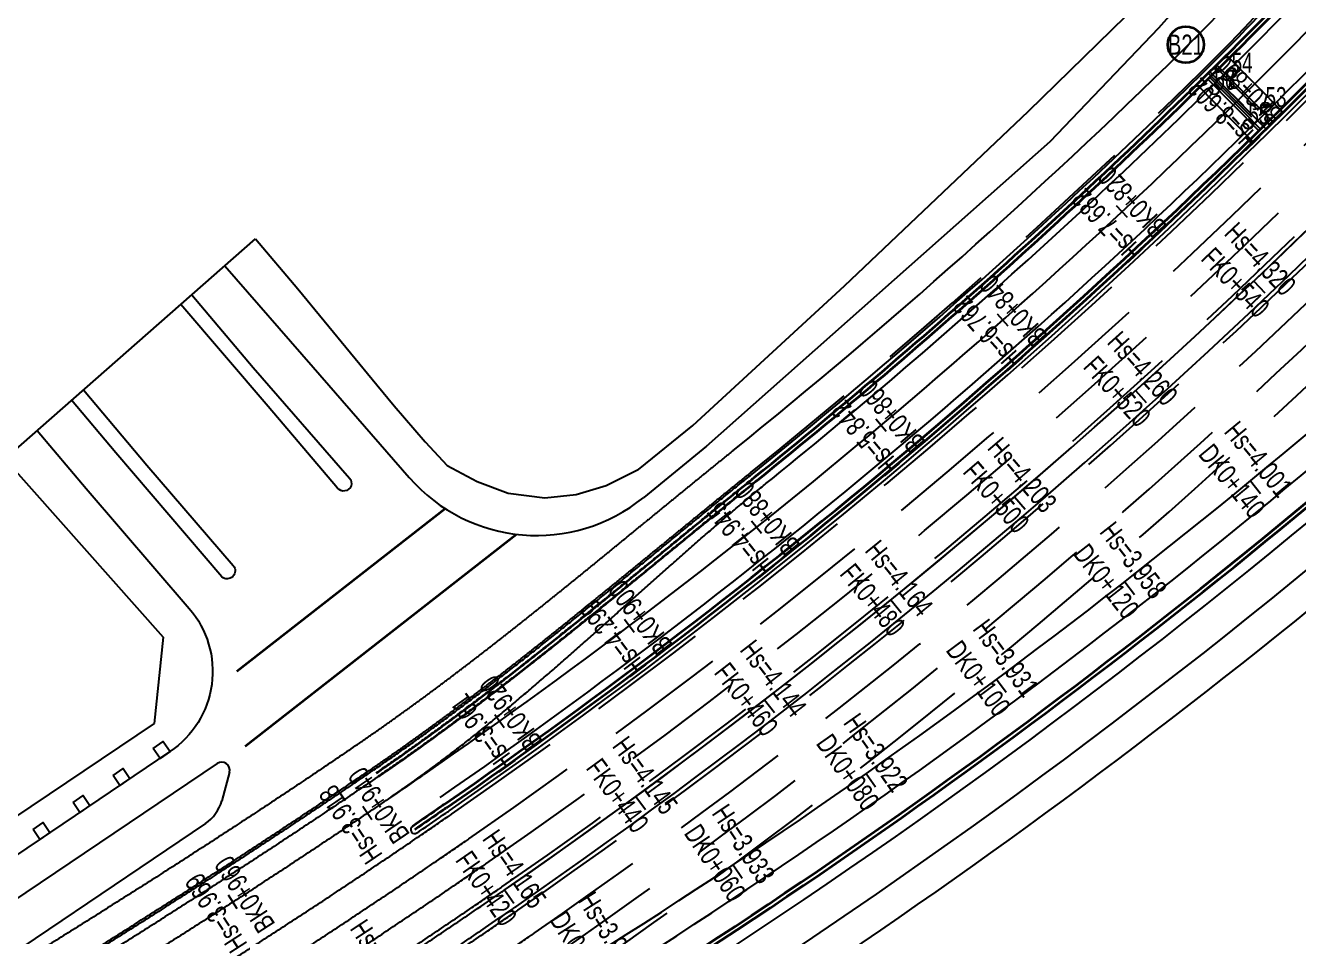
# Model space of a CAD drawing. Extents: x 0 to 558779, y 0 to 2762081.
# Drawn here: x 516841.6 to 516999.7, y 2757623 to 2757736.2 of the extents above; entities that cross this region are included whole.
import ezdxf
from ezdxf.enums import TextEntityAlignment as Align

# ---------------------------------------------------------------- set-up
doc = ezdxf.new("R2010")
doc.units = 0
doc.header["$LTSCALE"] = 20
doc.linetypes.add('DASHED', pattern=[19.05, 12.7, -6.35])
doc.linetypes.add('HIDDEN', pattern=[0.375, 0.25, -0.125])
for name, color, linetype in [('B-标线', 8, 'Continuous'), ('DL-互通边线', 75, 'Continuous'), ('DL-树池', 110, 'Continuous'), ('DL-非机动车道边线', 6, 'Continuous'), ('FD-斑马线', 243, 'Continuous'), ('L-辅路绿化带', 3, 'Continuous'), ('QL-分孔线', 4, 'Continuous'), ('QL-墩号', 6, 'Continuous'), ('QL-桥墩', 191, 'Continuous'), ('XW_B-20220918', 7, 'Continuous'), ('XW_D', 7, 'Continuous'), ('XW_丰海路', 7, 'Continuous'), ('分界线', 11, 'Continuous'), ('桩号-D', 7, 'Continuous'), ('桩号-丰海路', 7, 'Continuous'), ('设计高-D', 7, 'Continuous'), ('设计高-丰海路', 7, 'Continuous'), ('设计高-地面高-B-20220918', 7, 'Continuous'), ('设计高-地面高-D', 7, 'Continuous'), ('设计高-地面高-丰海路', 7, 'Continuous'), ('道路边线', 22, 'Continuous')]:
    doc.layers.add(name, color=color, linetype=linetype)
doc.layers.add('坐标标注', color=6, linetype='Continuous', plot=False)
doc.styles.get("Standard").update_dxf_attribs({"font": 'fsdb_e.shx', "width": 0.7, "bigfont": 'hzdx.shx'})

# ---------------------------------------------------------------- blocks, each defined once
blk = doc.blocks.new('shuchi01')
at = {"layer": 'DL-树池', "color": 3}
blk.add_lwpolyline([(-0.75, 1.5), (0.75, 1.5), (0.75, 0), (-0.75, 0)], close=True, dxfattribs=at)
blk = doc.blocks.new('10米薄壁台')
at = {"layer": 'QL-桥墩', "color": 1}
for p, q in [((-2.25, 5), (-2.25, -5)), ((-2.25, 5), (2.95, 5)), ((2.95, 5), (2.95, -5)), ((-2.25, -5), (2.95, -5))]:
    blk.add_line(p, q, dxfattribs=at)
at = {"layer": 'QL-桥墩'}
blk.add_line((-0.5, 5), (1.2, 5), dxfattribs=at)
at = {"layer": 'QL-桥墩', "color": 3, "linetype": 'DASHED', "ltscale": 0.03}
for p, q in [((-0.25, 5), (-0.25, -5)), ((0.95, 5), (0.95, -5))]:
    blk.add_line(p, q, dxfattribs=at)
at = {"layer": 'QL-桥墩', "color": 3}
for p, q in [((0, 5), (0, -5)), ((1.2, 5), (1.2, -5)), ((-2.25, 4.5), (-0.5, 4.5)), ((-0.8, 4.5), (-0.8, -4.5)), ((-0.5, 4.5), (-0.5, -4.5)), ((-2.25, -4.5), (-0.5, -4.5))]:
    blk.add_line(p, q, dxfattribs=at)
for centre in [(-1.15, 3), (1.85, 3), (-1.15, -3), (1.85, -3)]:
    blk.add_circle(centre, 0.6, dxfattribs=at)

msp = doc.modelspace()

# ---------------------------------------------------------------- linework, layer by layer
at = {"layer": 'B-标线', "linetype": 'HIDDEN', "ltscale": 3}
for points in [[(516882.768, 2757646.779, 0.0018433), (516884.38, 2757647.89, 0.0017731), (516885.984, 2757649.013, 0.0015526), (516887.585, 2757650.15, 0.0016179), (516889.176, 2757651.295, 0.0015342), (516890.762, 2757652.452, 0.0014506), (516892.343, 2757653.619, 0.001367), (516893.918, 2757654.796, 0.0012834), (516895.488, 2757655.983, 0.0011999), (516897.053, 2757657.178, 0.0011163), (516898.614, 2757658.381, 0.0010328), (516900.171, 2757659.592, 0.0009492), (516901.725, 2757660.811, 0.0008656), (516903.275, 2757662.035, 0.0007821), (516904.822, 2757663.266, 0.0006985), (516906.367, 2757664.502, 0.0006148), (516907.91, 2757665.743, 0.0005312), (516909.45, 2757666.988, 0.0004475), (516910.99, 2757668.238, 0.0003637), (516912.528, 2757669.49, 0.0002799), (516914.066, 2757670.746, 0.0001961), (516915.603, 2757672.003, 0.0001122), (516917.141, 2757673.263, 0.0000282), (516918.68, 2757674.524, -0.0000557), (516920.219, 2757675.785, -0.0001398), (516921.76, 2757677.047, -0.0002238), (516923.303, 2757678.308, -0.0003078), (516924.849, 2757679.569, -0.0003919), (516926.397, 2757680.828, -0.0004758), (516927.949, 2757682.086, -0.0005597), (516929.504, 2757683.341, -0.0005597)], [(516884.743, 2757643.89, 0.0018433), (516886.376, 2757645.015, 0.0017731), (516888.001, 2757646.153, 0.0015526), (516889.62, 2757647.302, 0.0016179), (516891.23, 2757648.461, 0.0015342), (516892.834, 2757649.631, 0.0014506), (516894.43, 2757650.81, 0.001367), (516896.021, 2757651.999, 0.0012834), (516897.605, 2757653.196, 0.0011999), (516899.184, 2757654.401, 0.0011163), (516900.757, 2757655.614, 0.0010328), (516902.326, 2757656.834, 0.0009492), (516903.89, 2757658.06, 0.0008656), (516905.449, 2757659.293, 0.0007821), (516907.005, 2757660.53, 0.0006985), (516908.558, 2757661.772, 0.0006148), (516910.107, 2757663.019, 0.0005312), (516911.653, 2757664.269, 0.0004475), (516913.198, 2757665.522, 0.0003637), (516914.74, 2757666.778, 0.0002799), (516916.281, 2757668.036, 0.0001961), (516917.82, 2757669.295, 0.0001122), (516919.36, 2757670.556, 0.0000282), (516920.898, 2757671.817, -0.0000557), (516922.437, 2757673.078, -0.0001398), (516923.977, 2757674.338, -0.0002238), (516925.517, 2757675.598, -0.0003078), (516927.06, 2757676.856, -0.0003919), (516928.604, 2757678.112, -0.0004758), (516930.15, 2757679.365, -0.0005597), (516931.699, 2757680.615, -0.0005597)], [(516884.744, 2757643.89, -0.0000596), (516884.59, 2757643.785, -0.0016591), (516880.069, 2757640.717, -0.0015591), (516875.527, 2757637.678, -0.0014591), (516870.965, 2757634.665, -0.0013591), (516866.385, 2757631.677, -0.0012591), (516861.788, 2757628.712, -0.0011591), (516857.176, 2757625.769, -0.0010591), (516852.548, 2757622.845, -0.0009591), (516847.908, 2757619.939, -0.0008591), (516843.256, 2757617.049, -0.0007591), (516838.593, 2757614.173, -0.0006591), (516833.92, 2757611.309, -0.0005591), (516829.239, 2757608.456, -0.0004591), (516824.55, 2757605.611, -0.0003591), (516819.856, 2757602.774, -0.0002591), (516815.156, 2757599.941, -0.0001591), (516810.453, 2757597.111, -0.0000591), (516805.747, 2757594.283), (516805.318, 2757594.025)], [(516810.6, 2757585.241), (516811.028, 2757585.498, 0.000059), (516815.813, 2757588.376, 0.000159), (516820.591, 2757591.254, 0.000259), (516825.364, 2757594.133, 0.000359), (516830.129, 2757597.016, 0.000459), (516834.886, 2757599.904, 0.000559), (516839.632, 2757602.799, 0.000659), (516844.368, 2757605.704, 0.000759), (516849.091, 2757608.619, 0.000859), (516853.801, 2757611.548, 0.000959), (516858.497, 2757614.491, 0.001059), (516863.177, 2757617.45, 0.001159), (516867.839, 2757620.428, 0.001259), (516872.484, 2757623.426, 0.001359), (516877.108, 2757626.445, 0.001459), (516881.712, 2757629.488, 0.001559), (516886.294, 2757632.556, 0.001659), (516890.851, 2757635.651, 0.0012624), (516894.133, 2757637.908, 0.0001611), (516894.54, 2757638.189, 0.0001611)], [(516812.532, 2757582.027), (516812.961, 2757582.285, 0.000059), (516817.746, 2757585.163, 0.000159), (516822.527, 2757588.042, 0.000259), (516827.303, 2757590.923, 0.000359), (516832.072, 2757593.809, 0.000459), (516836.835, 2757596.7, 0.000559), (516841.589, 2757599.6, 0.000659), (516846.333, 2757602.51, 0.000759), (516851.066, 2757605.431, 0.000859), (516855.787, 2757608.366, 0.000959), (516860.494, 2757611.317, 0.001059), (516865.188, 2757614.285, 0.001159), (516869.865, 2757617.272, 0.001259), (516874.525, 2757620.28, 0.001359), (516879.167, 2757623.311, 0.001459), (516883.789, 2757626.366, 0.001559), (516888.39, 2757629.447, 0.001659), (516892.968, 2757632.556, 0.0012624), (516896.265, 2757634.823, 0.0001611), (516896.674, 2757635.106, 0.0001611)], [(516814.465, 2757578.813), (516814.894, 2757579.071, 0.000059), (516819.679, 2757581.95, 0.000159), (516824.462, 2757584.83, 0.000259), (516829.242, 2757587.713, 0.000359), (516834.016, 2757590.601, 0.000459), (516838.784, 2757593.497, 0.000559), (516843.545, 2757596.401, 0.000659), (516848.297, 2757599.316, 0.000759), (516853.04, 2757602.243, 0.000859), (516857.772, 2757605.185, 0.000959), (516862.492, 2757608.143, 0.001059), (516867.199, 2757611.12, 0.001159), (516871.891, 2757614.116, 0.001259), (516876.567, 2757617.134, 0.001359), (516881.226, 2757620.176, 0.001459), (516885.866, 2757623.243, 0.001559), (516890.486, 2757626.338, 0.001659), (516895.085, 2757629.461, 0.0012624), (516898.398, 2757631.739, 0.0001611), (516898.809, 2757632.023, 0.0001611)], [(516816.269, 2757575.814), (516816.697, 2757576.072, 0.000059), (516821.484, 2757578.951, 0.000159), (516826.269, 2757581.832, 0.000259), (516831.051, 2757584.717, 0.000359), (516835.83, 2757587.608, 0.000459), (516840.603, 2757590.507, 0.000559), (516845.371, 2757593.415, 0.000659), (516850.131, 2757596.334, 0.000759), (516854.883, 2757599.268, 0.000859), (516859.625, 2757602.216, 0.000959), (516864.357, 2757605.181, 0.001059), (516869.076, 2757608.166, 0.001159), (516873.781, 2757611.171, 0.001259), (516878.472, 2757614.199, 0.001359), (516883.147, 2757617.251, 0.001459), (516887.804, 2757620.329, 0.001559), (516892.443, 2757623.436, 0.001659), (516897.061, 2757626.572, 0.0012624), (516900.388, 2757628.86, 0.0001611), (516900.801, 2757629.145, 0.0001611)], [(516818.073, 2757572.815), (516818.501, 2757573.073, 0.000059), (516823.288, 2757575.952, 0.000159), (516828.075, 2757578.834, 0.000259), (516832.861, 2757581.721, 0.000359), (516837.643, 2757584.615, 0.000459), (516842.423, 2757587.517, 0.000559), (516847.197, 2757590.429, 0.000659), (516851.965, 2757593.353, 0.000759), (516856.726, 2757596.292, 0.000859), (516861.478, 2757599.247, 0.000959), (516866.221, 2757602.219, 0.001059), (516870.953, 2757605.212, 0.001159), (516875.672, 2757608.225, 0.001259), (516880.378, 2757611.263, 0.001359), (516885.068, 2757614.325, 0.001459), (516889.743, 2757617.415, 0.001559), (516894.399, 2757620.534, 0.001659), (516899.037, 2757623.683, 0.0012624), (516902.379, 2757625.981, 0.0001611), (516902.794, 2757626.268, 0.0001611)], [(516819.877, 2757569.815), (516820.305, 2757570.073, 0.000059), (516825.093, 2757572.953, 0.000159), (516829.881, 2757575.837, 0.000259), (516834.67, 2757578.725, 0.000359), (516839.457, 2757581.621, 0.000459), (516844.242, 2757584.527, 0.000559), (516849.023, 2757587.443, 0.000659), (516853.799, 2757590.372, 0.000759), (516858.569, 2757593.316, 0.000859), (516863.331, 2757596.277, 0.000959), (516868.085, 2757599.257, 0.001059), (516872.83, 2757602.257, 0.001159), (516877.563, 2757605.28, 0.001259), (516882.283, 2757608.327, 0.001359), (516886.99, 2757611.4, 0.001459), (516891.681, 2757614.501, 0.001559), (516896.356, 2757617.631, 0.001659), (516901.013, 2757620.794, 0.0012624), (516904.369, 2757623.102, 0.0001611), (516904.786, 2757623.39, 0.0001611)]]:
    msp.add_lwpolyline(points, format="xyb", dxfattribs=at)
at = {"layer": 'B-标线', "linetype": 'Continuous', "ltscale": 4, "flags": 128}
msp.add_lwpolyline([(516887.142, 2757640.382, 0.003304), (516888.786, 2757641.521, 0.0031377), (516890.414, 2757642.682, 0.0028156), (516892.029, 2757643.863, 0.0027902), (516893.631, 2757645.062, 0.0026104), (516895.22, 2757646.279, 0.0024308), (516896.797, 2757647.512, 0.0022514), (516898.363, 2757648.76, 0.0020722), (516899.918, 2757650.021, 0.0018933), (516901.463, 2757651.295, 0.0017146), (516903, 2757652.581, 0.001536), (516904.528, 2757653.876, 0.0013577), (516906.048, 2757655.181, 0.0011794), (516907.562, 2757656.493, 0.0010011), (516909.071, 2757657.811, 0.0008228), (516910.574, 2757659.135, 0.0006445), (516912.073, 2757660.463, 0.0004659), (516913.568, 2757661.794, 0.0002871), (516915.061, 2757663.127, 0.0001081), (516916.553, 2757664.461, -0.0000713), (516918.044, 2757665.794, -0.000251), (516919.535, 2757667.125, -0.0004312), (516921.027, 2757668.454, -0.0006117), (516922.521, 2757669.779, -0.0007926), (516924.018, 2757671.099, -0.0009739), (516925.519, 2757672.413, -0.0011554), (516927.024, 2757673.721, -0.0013371), (516928.536, 2757675.02, -0.0015189), (516930.054, 2757676.309, -0.0017005), (516931.58, 2757677.589, -0.0018819), (516933.115, 2757678.857, -0.0016834), (516934.382, 2757679.889)], format="xyb", dxfattribs=at)
at = {"layer": 'B-标线', "linetype": 'Continuous', "ltscale": 4}
msp.add_lwpolyline([(516882.768, 2757646.779, -0.0000596), (516882.615, 2757646.675, -0.0016591), (516878.114, 2757643.62, -0.0015591), (516873.59, 2757640.593, -0.0014591), (516869.045, 2757637.591, -0.0013591), (516864.481, 2757634.614, -0.0012591), (516859.899, 2757631.658, -0.0011591), (516855.3, 2757628.724, -0.0010591), (516850.685, 2757625.808, -0.0009591), (516846.056, 2757622.909, -0.0008591), (516841.414, 2757620.025, -0.0007591), (516836.76, 2757617.154, -0.0006591), (516832.095, 2757614.296, -0.0005591), (516827.42, 2757611.447, -0.0004591), (516822.738, 2757608.605, -0.0003591), (516818.047, 2757605.77, -0.0002591), (516813.351, 2757602.94, -0.0001591), (516808.65, 2757600.111, -0.0000591), (516803.944, 2757597.283), (516803.515, 2757597.025)], format="xyb", dxfattribs=at)
at = {"layer": 'B-标线', "linetype": 'HIDDEN', "ltscale": 3}
for centre, radius, start, end in [((516457.088, 2758270.034), 783, 304.696432, 344.317251), ((516457.088, 2758270.034), 786.5, 304.696432, 344.317251), ((516457.088, 2758270.034), 790.25, 304.696432, 344.317251), ((516457.088, 2758270.034), 794, 304.696432, 344.317251), ((516457.088, 2758270.034), 768.5, 304.696432, 320.861129), ((516457.088, 2758270.034), 772.25, 304.696432, 320.861129), ((516457.088, 2758270.034), 776, 304.696432, 320.861129), ((516457.088, 2758270.034), 779.5, 304.696432, 320.861129), ((516812.507, 2757908.473), 249.75, 314.50916, 323.94308), ((516457.086, 2758270.037), 756.753, 308.841691, 314.509158)]:
    msp.add_arc(centre, radius, start, end, dxfattribs=at)
at = {"layer": 'B-标线', "linetype": 'Continuous', "ltscale": 4}
for centre, radius, start, end in [((516812.507, 2757908.473), 246.25, 314.50916, 323.94308), ((516457.088, 2758270.034), 759, 308.964993, 315.478936), ((516457.088, 2758270.034), 766, 304.696432, 315.478936), ((516457.086, 2758270.037), 753.253, 308.841691, 314.509158), ((516485.356, 2758297.264), 803.5, 299.428579, 311.319914)]:
    msp.add_arc(centre, radius, start, end, dxfattribs=at)
at = {"layer": 'DL-互通边线', "lineweight": 35, "flags": 128}
for points in [[(516889.915, 2757599.572, 0.0489628), (517017.858, 2757691.555, 0.000217)], [(516890.166, 2757599.139, 0.0489628), (517018.188, 2757691.179, 0.000217)], [(516885.167, 2757643.271, 0.0018433), (516886.804, 2757644.399, 0.0017731), (516888.434, 2757645.54, 0.0015526), (516890.056, 2757646.692, 0.0016179), (516891.671, 2757647.854, 0.0015342), (516893.278, 2757649.026, 0.0014506), (516894.878, 2757650.208, 0.001367), (516896.471, 2757651.399, 0.0012834), (516898.059, 2757652.599, 0.0011999), (516899.641, 2757653.806, 0.0011163), (516901.217, 2757655.021, 0.0010328), (516902.788, 2757656.243, 0.0009492), (516904.354, 2757657.471, 0.0008656), (516905.915, 2757658.705, 0.0007821), (516907.473, 2757659.944, 0.0006985), (516909.027, 2757661.187, 0.0006148), (516910.578, 2757662.435, 0.0005312), (516912.126, 2757663.686, 0.0004475), (516913.671, 2757664.94, 0.0003637), (516915.214, 2757666.197, 0.0002799), (516916.755, 2757667.455, 0.0001961), (516918.296, 2757668.715, 0.0001122), (516919.835, 2757669.975, 0.0000282), (516921.374, 2757671.237, -0.0000557), (516922.913, 2757672.497, -0.0001398), (516924.452, 2757673.758, -0.0002238), (516925.992, 2757675.017, -0.0003078), (516927.533, 2757676.274, -0.0003919), (516929.076, 2757677.529, -0.0004758), (516930.622, 2757678.782, -0.0005597), (516932.17, 2757680.031, -0.0005597)], [(516885.449, 2757642.858, 0.0018433), (516887.09, 2757643.989, 0.0017731), (516888.722, 2757645.131, 0.0015526), (516890.347, 2757646.285, 0.0016179), (516891.964, 2757647.449, 0.0015342), (516893.573, 2757648.623, 0.0014506), (516895.176, 2757649.807, 0.001367), (516896.772, 2757650.999, 0.0012834), (516898.361, 2757652.201, 0.0011999), (516899.945, 2757653.41, 0.0011163), (516901.523, 2757654.626, 0.0010328), (516903.095, 2757655.849, 0.0009492), (516904.663, 2757657.078, 0.0008656), (516906.226, 2757658.313, 0.0007821), (516907.785, 2757659.553, 0.0006985), (516909.34, 2757660.797, 0.0006148), (516910.892, 2757662.046, 0.0005312), (516912.44, 2757663.297, 0.0004475), (516913.986, 2757664.552, 0.0003637), (516915.53, 2757665.809, 0.0002799), (516917.072, 2757667.068, 0.0001961), (516918.612, 2757668.328, 0.0001122), (516920.152, 2757669.589, 0.0000282), (516921.691, 2757670.85, -0.0000557), (516923.229, 2757672.111, -0.0001398), (516924.768, 2757673.371, -0.0002238), (516926.308, 2757674.629, -0.0003078), (516927.849, 2757675.886, -0.0003919), (516929.392, 2757677.141, -0.0004758), (516930.936, 2757678.393, -0.0005597), (516932.483, 2757679.642)], [(516893.687, 2757639.423, -0.0001649), (516893.271, 2757639.135, -0.0013804), (516889.682, 2757636.667, -0.0013804)], [(516893.972, 2757639.012, -0.0001649), (516893.556, 2757638.724, -0.0013804), (516889.964, 2757636.254, -0.0013804)]]:
    msp.add_lwpolyline(points, format="xyb", dxfattribs=at)
at = {"layer": 'DL-互通边线', "lineweight": 35}
for radius, start in [(757.5, 308.841684), (758, 308.841684), (767, 304.696432), (767.5, 304.696432)]:
    msp.add_arc((516457.088, 2758270.034), radius, start, 315.478936, dxfattribs=at)
at = {"layer": 'DL-非机动车道边线'}
for p, q in [((516866.386, 2757706.313), (516877.343, 2757693.704)), ((516877.343, 2757693.704), (516889.298, 2757679.994)), ((516843.075, 2757685.824), (516849.176, 2757678.625)), ((516843.075, 2757685.824), (516849.176, 2757678.625)), ((516926.202, 2757683.888), (516918.402, 2757677.524))]:
    msp.add_line(p, q, dxfattribs=at)
msp.add_lwpolyline([(516926.202, 2757683.888), (516968.874, 2757721.733), (516982.355, 2757735.846), (517005.987, 2757762.426), (517024.298, 2757784.153), (517044.734, 2757809.1), (517058.868, 2757826.632)], dxfattribs=at)
at = {"layer": 'DL-非机动车道边线', "flags": 128}
for points in [[(516849.176, 2757678.625), (516861.976, 2757663.725, -0.4487794), (516859.581, 2757645.955, -0.4060093)], [(516859.581, 2757645.956), (516832.933, 2757627.991, -0.1111475), (516812.474, 2757620.014, 0.2177362), (516774.547, 2757595.21), (516767.424, 2757583.921, -0.1170862), (516760.822, 2757577.457), (516752.261, 2757572.305, 0.032784), (516746.882, 2757568.568), (516704.353, 2757534.679, -0.0285502), (516699.695, 2757531.384)]]:
    msp.add_lwpolyline(points, format="xyb", dxfattribs=at)
at = {"layer": 'DL-非机动车道边线'}
for centre, radius, start, end in [((516485.356, 2758297.264), 813, 298.781761, 315.034031), ((516905.126, 2757693.795), 21, 221.08808, 309.21253)]:
    msp.add_arc(centre, radius, start, end, dxfattribs=at)
at = {"layer": 'FD-斑马线', "linetype": 'HIDDEN', "lineweight": 35, "ltscale": 10}
for p, q in [((516867.874, 2757655.956), (516893.732, 2757676.155)), ((516868.906, 2757646.611), (516902.619, 2757672.945))]:
    msp.add_line(p, q, dxfattribs=at)
at = {"layer": 'L-辅路绿化带'}
for p, q in [((516865.436, 2757644.475), (516835.448, 2757624.259)), ((516863.977, 2757637.006), (516826.868, 2757611.989))]:
    msp.add_line(p, q, dxfattribs=at)
at = {"layer": 'L-辅路绿化带', "color": 3}
msp.add_line((516866.96, 2757643.387), (516866.011, 2757639.854), dxfattribs=at)
at = {"layer": 'L-辅路绿化带'}
for points in [[(516862.272, 2757702.697), (516869.91, 2757693.666), (516881.877, 2757679.922, -1.0234027), (516880.387, 2757678.684), (516871.784, 2757688.805), (516860.914, 2757701.503)], [(516848.857, 2757690.906), (516856.709, 2757681.519), (516867.424, 2757669.068, -0.9284154), (516866.011, 2757667.656), (516852.86, 2757683.063), (516847.37, 2757689.599)], [(516884.885, 2757643.683, 0.0018433), (516886.519, 2757644.81, 0.0017731), (516888.145, 2757645.948, 0.0015526), (516889.766, 2757647.099, 0.0016179), (516891.377, 2757648.259, 0.0015342), (516892.982, 2757649.429, 0.0014506), (516894.58, 2757650.609, 0.001367), (516896.171, 2757651.799, 0.0012834), (516897.756, 2757652.997, 0.0011999), (516899.336, 2757654.203, 0.0011163), (516900.91, 2757655.417, 0.0010328), (516902.48, 2757656.637, 0.0009492), (516904.044, 2757657.864, 0.0008656), (516905.605, 2757659.097, 0.0007821), (516907.161, 2757660.335, 0.0006985), (516908.714, 2757661.577, 0.0006148), (516910.264, 2757662.824, 0.0005312), (516911.811, 2757664.074, 0.0004475), (516913.355, 2757665.328, 0.0003637), (516914.898, 2757666.584, 0.0002799), (516916.439, 2757667.842, 0.0001961), (516917.979, 2757669.102, 0.0001122), (516919.518, 2757670.362, 0.0000282), (516921.057, 2757671.623, -0.0000557), (516922.596, 2757672.884, -0.0001398), (516924.135, 2757674.145, -0.0002238), (516925.676, 2757675.404, -0.0003078), (516927.217, 2757676.662, -0.0003919), (516928.761, 2757677.917, -0.0004758), (516930.307, 2757679.171, -0.0005597), (516931.856, 2757680.421, -0.0005597)], [(516884.885, 2757643.683, -0.0000596), (516884.731, 2757643.578, -0.0016591), (516880.209, 2757640.51, -0.0015591), (516875.666, 2757637.47, -0.0014591), (516871.103, 2757634.456, -0.0013591), (516866.521, 2757631.467, -0.0012591), (516861.923, 2757628.502, -0.0011591), (516857.31, 2757625.558, -0.0010591), (516852.682, 2757622.633, -0.0009591), (516848.04, 2757619.727, -0.0008591), (516843.387, 2757616.836, -0.0007591), (516838.723, 2757613.96, -0.0006591), (516834.05, 2757611.096, -0.0005591), (516829.368, 2757608.242, -0.0004591), (516824.68, 2757605.398, -0.0003591), (516819.985, 2757602.56, -0.0002591), (516815.285, 2757599.727, -0.0001591), (516810.582, 2757596.897, -0.0000591), (516805.876, 2757594.069), (516805.447, 2757593.811)], [(516885.449, 2757642.858, -0.0000596), (516885.295, 2757642.753, -0.0016591), (516880.768, 2757639.681, -0.0015591), (516876.219, 2757636.637, -0.0014591), (516871.651, 2757633.62, -0.0013591), (516867.066, 2757630.628, -0.0012591), (516862.463, 2757627.66, -0.0011591), (516857.846, 2757624.714, -0.0010591), (516853.214, 2757621.787, -0.0009591), (516848.57, 2757618.878, -0.0008591), (516843.913, 2757615.986, -0.0007591), (516839.247, 2757613.108, -0.0006591), (516834.572, 2757610.242, -0.0005591), (516829.888, 2757607.388, -0.0004591), (516825.198, 2757604.542, -0.0003591), (516820.502, 2757601.704, -0.0002591), (516815.801, 2757598.87, -0.0001591), (516811.097, 2757596.04, -0.0000591), (516806.391, 2757593.211), (516805.962, 2757592.954)], [(516890.245, 2757635.843, 0.0001182), (516890.569, 2757636.064, 0.0012624), (516893.849, 2757638.319, 0.0001611), (516894.255, 2757638.6)]]:
    msp.add_lwpolyline(points, format="xyb", dxfattribs=at)
at = {"layer": 'L-辅路绿化带', "flags": 128}
for points in [[(516816.527, 2757575.386), (516816.955, 2757575.643, 0.000059), (516821.742, 2757578.523, 0.000159), (516826.527, 2757581.404, 0.000259), (516831.31, 2757584.289, 0.000359), (516836.089, 2757587.18, 0.000459), (516840.863, 2757590.08, 0.000559), (516845.632, 2757592.988, 0.000659), (516850.393, 2757595.909, 0.000759), (516855.146, 2757598.842, 0.000859), (516859.89, 2757601.792, 0.000959), (516864.623, 2757604.758, 0.001059), (516869.344, 2757607.744, 0.001159), (516874.051, 2757610.75, 0.001259), (516878.744, 2757613.779, 0.001359), (516883.421, 2757616.833, 0.001459), (516888.081, 2757619.913, 0.001559), (516892.722, 2757623.021, 0.001659), (516897.343, 2757626.159, 0.0012624), (516900.673, 2757628.448, 0.0001611), (516901.086, 2757628.734, 0.0001611)], [(516817.815, 2757573.243), (516818.244, 2757573.501, 0.000059), (516823.03, 2757576.38, 0.000159), (516827.817, 2757579.263, 0.000259), (516832.602, 2757582.149, 0.000359), (516837.384, 2757585.042, 0.000459), (516842.163, 2757587.944, 0.000559), (516846.936, 2757590.855, 0.000659), (516851.703, 2757593.779, 0.000759), (516856.463, 2757596.717, 0.000859), (516861.214, 2757599.671, 0.000959), (516865.955, 2757602.642, 0.001059), (516870.684, 2757605.634, 0.001159), (516875.402, 2757608.646, 0.001259), (516880.105, 2757611.682, 0.001359), (516884.794, 2757614.743, 0.001459), (516889.466, 2757617.831, 0.001559), (516894.12, 2757620.948, 0.001659), (516898.755, 2757624.095, 0.0012624), (516902.094, 2757626.392, 0.0001611), (516902.509, 2757626.679, 0.0001611)]]:
    msp.add_lwpolyline(points, format="xyb", dxfattribs=at)
at = {"layer": 'L-辅路绿化带'}
for centre, radius, start, end in [((516457.088, 2758270.034), 768, 304.696432, 320.861129), ((516457.088, 2758270.034), 780, 304.696432, 320.861129), ((516457.088, 2758270.034), 782.5, 304.696432, 320.861129), ((516812.507, 2757908.473), 250, 314.50916, 323.94308), ((516457.086, 2758270.037), 757.003, 308.841691, 314.509158), ((516485.356, 2758297.264), 808.5, 299.445316, 315.034031), ((516889.964, 2757636.255), 0.499, 124.34247, 304.34247)]:
    msp.add_arc(centre, radius, start, end, dxfattribs=at)
at = {"layer": 'L-辅路绿化带', "color": 3}
for centre, radius, start, end in [((516865.995, 2757643.646), 1, 344.95542, 123.98552), ((516861.182, 2757641.152), 5, 303.98552, 344.95542)]:
    msp.add_arc(centre, radius, start, end, dxfattribs=at)
at = {"layer": 'QL-分孔线', "color": 1}
msp.add_line((516988.692, 2757730.401), (516995.71, 2757723.278), dxfattribs=at)
at = {"layer": 'QL-墩号', "lineweight": 35}
msp.add_circle((516985.728, 2757733.768), 2.25, dxfattribs=at)
at = {"layer": 'XW_B-20220918', "color": 6, "flags": 128}
msp.add_lwpolyline([(516891.124, 2757643.122, -0.0001648), (516890.711, 2757642.836, -0.0014401), (516886.988, 2757640.276, -0.0016591), (516882.444, 2757637.193, -0.0015591), (516877.88, 2757634.139, -0.0014591), (516873.297, 2757631.112, -0.0013591), (516868.698, 2757628.112, -0.0012591), (516864.083, 2757625.135, -0.0011591), (516859.454, 2757622.181, -0.0010591), (516854.811, 2757619.247, -0.0009591), (516850.157, 2757616.333, -0.0008591), (516845.492, 2757613.435, -0.0007591), (516840.818, 2757610.552, -0.0006591), (516836.136, 2757607.682, -0.0005591), (516831.446, 2757604.824, -0.0004591), (516826.751, 2757601.976, -0.0003591), (516822.052, 2757599.135, -0.0002591), (516817.348, 2757596.3, -0.0001591), (516812.643, 2757593.469, -0.0000591), (516807.936, 2757590.64), (516807.507, 2757590.382)], format="xyb", dxfattribs=at)
at = {"layer": 'XW_B-20220918', "color": 2}
msp.add_arc((516457.088, 2758270.034), 762.5, 304.696432, 315.478936, dxfattribs=at)
at = {"layer": 'XW_D', "color": 2}
msp.add_arc((516485.356, 2758297.264), 800, 299.428579, 311.319914, dxfattribs=at)
msp.add_arc((516485.356, 2758297.264), 800, 299.428579, 311.319914, dxfattribs=at)
at = {"layer": 'XW_丰海路', "color": 1, "flags": 128}
msp.add_lwpolyline([(516816.527, 2757575.386), (516816.955, 2757575.643, 0.000059), (516821.742, 2757578.523, 0.000159), (516826.527, 2757581.404, 0.000259), (516831.31, 2757584.289, 0.000359), (516836.089, 2757587.18, 0.000459), (516840.863, 2757590.08, 0.000559), (516845.632, 2757592.988, 0.000659), (516850.393, 2757595.909, 0.000759), (516855.146, 2757598.842, 0.000859), (516859.89, 2757601.792, 0.000959), (516864.623, 2757604.758, 0.001059), (516869.344, 2757607.744, 0.001159), (516874.051, 2757610.75, 0.001259), (516878.744, 2757613.779, 0.001359), (516883.421, 2757616.833, 0.001459), (516888.081, 2757619.913, 0.001559), (516892.722, 2757623.021, 0.001659), (516897.343, 2757626.159, 0.0012624), (516900.673, 2757628.448, 0.0001611), (516901.086, 2757628.734)], format="xyb", dxfattribs=at)
at = {"layer": 'XW_丰海路', "color": 2}
msp.add_arc((516457.088, 2758270.034), 780, 304.696432, 344.317251, dxfattribs=at)
at = {"layer": '分界线'}
msp.add_line((516838.379, 2757681.696), (516870.202, 2757709.667, -2.638), dxfattribs=at)
at = {"layer": '设计高-地面高-B-20220918', "color": 3}
for p, q in [((516992.931, 2757726.156), (516991.528, 2757727.58)), ((516978.483, 2757712.289), (516977.117, 2757713.75)), ((516963.676, 2757698.807), (516962.349, 2757700.303)), ((516948.52, 2757685.717), (516947.233, 2757687.248)), ((516933.027, 2757673.03), (516931.78, 2757674.594)), ((516917.206, 2757660.753), (516916.001, 2757662.349)), ((516901.068, 2757648.895), (516899.905, 2757650.522)), ((516884.628, 2757637.461), (516883.507, 2757639.118)), ((516867.927, 2757626.421), (516866.841, 2757628.1))]:
    msp.add_line(p, q, dxfattribs=at)
at = {"layer": '设计高-地面高-D', "color": 7}
for p, q in [((516993.737, 2757679.568), (516995.008, 2757678.024)), ((516978.138, 2757667.053), (516979.37, 2757665.477)), ((516962.23, 2757654.931), (516963.422, 2757653.326)), ((516946.024, 2757643.212), (516947.176, 2757641.576)), ((516929.531, 2757631.9), (516930.641, 2757630.237))]:
    msp.add_line(p, q, dxfattribs=at)
at = {"layer": '设计高-地面高-丰海路', "color": 7}
for p, q in [((516994.158, 2757704.388), (516995.535, 2757702.937)), ((516979.479, 2757690.804), (516980.818, 2757689.319)), ((516964.457, 2757677.601), (516965.758, 2757676.082)), ((516949.101, 2757664.788), (516950.363, 2757663.236)), ((516933.422, 2757652.373), (516934.643, 2757650.789)), ((516917.43, 2757640.363), (516918.61, 2757638.749)), ((516901.135, 2757628.768), (516902.273, 2757627.124))]:
    msp.add_line(p, q, dxfattribs=at)
at = {"layer": '道路边线'}
for p, q in [((516870.202, 2757709.667, -2.638), (516875.44, 2757703.441)), ((516875.44, 2757703.441), (516885.285, 2757691.506)), ((516885.285, 2757691.506), (516887.434, 2757688.892)), ((516887.434, 2757688.892), (516891.268, 2757684.43)), ((516891.268, 2757684.43), (516894.009, 2757681.511)), ((516839.097, 2757682.258), (516858.753, 2757660.154)), ((516913.743, 2757679.008), (516917.731, 2757680.985)), ((516910, 2757677.899), (516913.743, 2757679.008)), ((516858.753, 2757660.154), (516857.601, 2757649.445)), ((516857.601, 2757649.445), (516830.697, 2757631.308))]:
    msp.add_line(p, q, dxfattribs=at)
for points in [[(516917.74, 2757680.98), (516924.509, 2757686.478), (516943.347, 2757703.816), (516966.185, 2757725.499), (516985.141, 2757744.068), (516998.68, 2757759.583), (517013.528, 2757776.049), (517025.187, 2757789.816), (517043.619, 2757813.151), (517054.554, 2757827.879), (517063.809, 2757839.244), (517079.759, 2757862.38)], [(516894.009, 2757681.511), (516897.708, 2757679.522), (516901.565, 2757678.074), (516906.12, 2757677.489), (516910, 2757677.899)]]:
    msp.add_lwpolyline(points, dxfattribs=at)
msp.add_arc((516485.356, 2758297.264), 817, 302.520498, 315.034031, dxfattribs=at)

# ---------------------------------------------------------------- block references
at = {"rotation": 44.57058731519142}
msp.add_blockref('10米薄壁台', (516992.201, 2757726.84), dxfattribs=at)
at = {"layer": 'DL-树池', "color": 7, "rotation": 34.2096075405068}
for p in [(516858.961, 2757645.534), (516853.986, 2757642.18), (516849.01, 2757638.826), (516844.035, 2757635.472)]:
    msp.add_blockref('shuchi01', p, dxfattribs=at)

# ---------------------------------------------------------------- texts
at = {"layer": 'QL-墩号', "lineweight": 35, "width": 0.75}
msp.add_text('B21', height=2.5, dxfattribs=at).set_placement((516985.728, 2757733.768), align=Align.MIDDLE_CENTER)
at = {"layer": '坐标标注', "width": 0.7}
for s, p in [('54', (516991.413, 2757730.275)), ('56', (516989.276, 2757728.17)), ('57', (516989.276, 2757728.17)), ('53', (516995.624, 2757726.001)), ('55', (516993.487, 2757723.895))]:
    msp.add_text(s, height=2.5, dxfattribs=at).set_placement(p)
at = {"layer": '桩号-D', "color": 7, "width": 0.75}
for s, rotation, p in [('DK0+140', 309.45534, (516992.438, 2757680.36)), ('DK0+120', 308.02295, (516976.858, 2757667.877)), ('DK0+100', 306.59055, (516960.972, 2757655.788)), ('DK0+080', 305.15816, (516944.788, 2757644.099)), ('DK0+060', 303.72576, (516928.317, 2757632.818)), ('DK0+040', 302.29337, (516911.569, 2757621.953))]:
    msp.add_text(s, height=2.5, rotation=rotation, dxfattribs=at).set_placement(p, align=Align.TOP_CENTER)
at = {"layer": '桩号-丰海路', "color": 7, "width": 0.75}
for s, rotation, p in [('FK0+540', 313.51552, (516992.805, 2757705.086)), ('FK0+520', 312.04639, (516978.145, 2757691.537)), ('FK0+500', 310.57727, (516963.142, 2757678.368)), ('FK0+480', 309.10815, (516947.806, 2757665.588)), ('FK0+460', 307.63903, (516932.148, 2757653.206)), ('FK0+440', 306.1699, (516916.178, 2757641.229)), ('FK0+420', 304.70078, (516899.905, 2757629.665))]:
    msp.add_text(s, height=2.5, rotation=rotation, dxfattribs=at).set_placement(p, align=Align.TOP_CENTER)
at = {"layer": '设计高-D', "color": 7, "width": 0.75}
for s, rotation, p in [('Hs=4.001', 309.45534, (516993.21, 2757680.996)), ('Hs=3.958', 308.02295, (516977.646, 2757668.493)), ('Hs=3.931', 306.59055, (516961.775, 2757656.384)), ('Hs=3.922', 305.15816, (516945.605, 2757644.675)), ('Hs=3.933', 303.72576, (516929.149, 2757633.374)), ('Hs=3.963', 302.29337, (516912.414, 2757622.487))]:
    msp.add_text(s, height=2.5, rotation=rotation, dxfattribs=at).set_placement(p, align=Align.BOTTOM_CENTER)
at = {"layer": '设计高-丰海路', "color": 7, "width": 0.75}
for s, rotation, p in [('Hs=4.320', 313.51552, (516993.53, 2757705.774)), ('Hs=4.260', 312.04639, (516978.888, 2757692.206)), ('Hs=4.203', 310.57727, (516963.902, 2757679.018)), ('Hs=4.164', 309.10815, (516948.582, 2757666.219)), ('Hs=4.144', 307.63903, (516932.94, 2757653.816)), ('Hs=4.145', 306.1699, (516916.985, 2757641.819)), ('Hs=4.165', 304.70078, (516900.727, 2757630.234)), ('Hs=4.206', 303.3777, (516884.184, 2757619.056))]:
    msp.add_text(s, height=2.5, rotation=rotation, dxfattribs=at).set_placement(p, align=Align.BOTTOM_CENTER)
at = {"layer": '设计高-地面高-B-20220918', "color": 3, "width": 0.75}
for s, rotation, p in [('BK0+800', 134.57362, (516992.586, 2757727.219)), ('BK0+820', 133.07078, (516978.165, 2757713.361)), ('BK0+840', 131.56794, (516963.387, 2757699.887)), ('BK0+860', 130.0651, (516948.259, 2757686.804)), ('BK0+880', 128.56226, (516932.794, 2757674.123)), ('BK0+900', 127.05942, (516917.002, 2757661.852)), ('BK0+920', 125.55658, (516900.893, 2757649.999)), ('BK0+940', 124.1027, (516884.482, 2757638.57)), ('BK0+960', 122.88185, (516867.804, 2757627.532))]:
    msp.add_text(s, height=2.5, rotation=rotation, dxfattribs=at).set_placement(p, align=Align.TOP_CENTER)
for s, rotation, p in [('Hs=8.602', 134.57362, (516991.873, 2757726.517)), ('Hs=7.682', 133.07078, (516977.435, 2757712.678)), ('Hs=6.762', 131.56794, (516962.638, 2757699.223)), ('Hs=5.842', 130.0651, (516947.494, 2757686.161)), ('Hs=4.945', 128.56226, (516932.013, 2757673.5)), ('Hs=4.299', 127.05942, (516916.204, 2757661.25)), ('Hs=3.961', 125.55658, (516900.08, 2757649.418)), ('Hs=3.918', 124.1027, (516883.654, 2757638.009)), ('Hs=3.969', 122.88185, (516866.964, 2757626.989))]:
    msp.add_text(s, height=2.5, rotation=rotation, dxfattribs=at).set_placement(p, align=Align.BOTTOM_CENTER)

doc.saveas('drawing.dxf')
